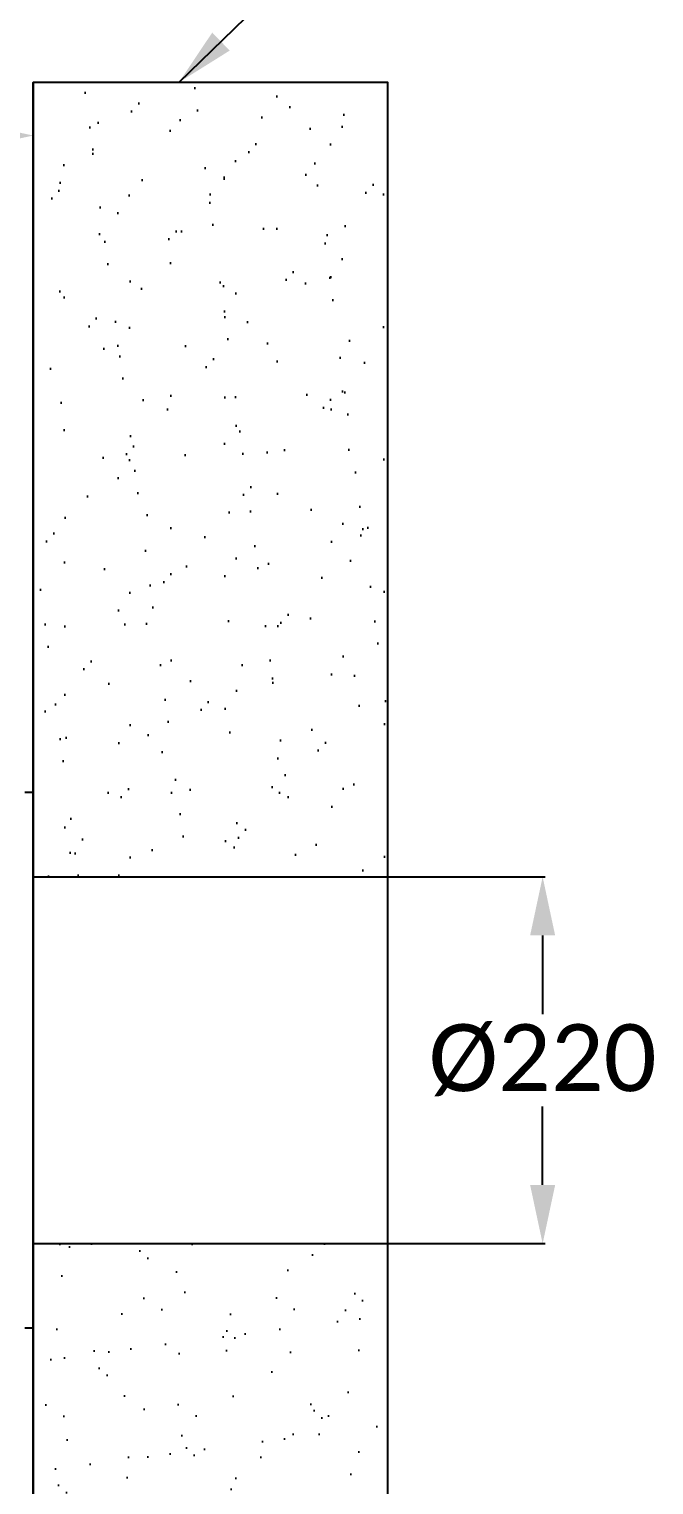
# Model space of a CAD drawing. Header units: millimetres. Extents: x 6781 to 13993, y -7973 to 4183.
# Drawn here: x 12012 to 12385, y -5189 to -4320 of the extents above; entities that cross this region are included whole.
import ezdxf

# ---------------------------------------------------------------- set-up
doc = ezdxf.new("R2010")
doc.units = ezdxf.units.MM
doc.header["$LTSCALE"] = 307.34
doc.header["$PDMODE"] = 3
doc.header["$PDSIZE"] = 8
doc.layers.get('0').update_dxf_attribs({"linetype": 'CONTINUOUS'})
doc.layers.get('Defpoints').update_dxf_attribs({"linetype": 'CONTINUOUS'})
doc.styles.get("Standard").update_dxf_attribs({"font": 'calibri.ttf'})
doc.dimstyles.new('DIMSTYLE_2', dxfattribs={"dimtxt": 35, "dimasz": 35, "dimexe": 1.5, "dimexo": 1, "dimgap": 0.875, "dimtad": 1, "dimdec": 0, "dimdsep": 46, "dimtxsty": 'Standard', "dimblk": '_FILLED', "dimblk1": '_FILLED', "dimblk2": '_FILLED', "dimcen": 0.09, "dimazin": 2, "dimtp": 0.01, "dimtm": 0.01, "dimtfac": 1, "dimtdec": 0, "dimtofl": 0, "dimtmove": 0, "dimatfit": 3, "dimldrblk": '_FILLED', "dimfxl": 1, "dimtolj": 1, "dimarcsym": 0})
doc.dimstyles.get("Standard").update_dxf_attribs({"dimtxt": 35, "dimasz": 35, "dimexe": 1.5, "dimexo": 1, "dimtad": 1, "dimdsep": 46, "dimtxsty": 'Standard', "dimblk": '_FILLED', "dimblk1": '_FILLED', "dimblk2": '_FILLED', "dimcen": 0.09, "dimazin": 2, "dimtol": 1, "dimtp": 0.01, "dimtm": 0.01, "dimtfac": 1, "dimtofl": 0, "dimtmove": 0, "dimatfit": 3, "dimldrblk": '_FILLED', "dimfxl": 1, "dimtolj": 1, "dimarcsym": 0})

# ---------------------------------------------------------------- blocks, each defined once
blk = doc.blocks.new('_FILLED')
at = {"color": 0, "linetype": 'ByBlock'}
blk.add_solid([(0, 0), (-1, 0.214), (-1, -0.214)], dxfattribs=at)
blk = doc.blocks.new('*D1023')
at = {"color": 0, "linetype": 'Continuous', "lineweight": -2}
for p, q in [((12014.27, -4351.39), (12014.27, -4384.66)), ((11355.22, -4685.18), (11355.22, -4381.66)), ((11390.22, -4383.16), (11979.27, -4383.16))]:
    blk.add_line(p, q, dxfattribs=at)
at = {"layer": 'Defpoints', "color": 0}
for p in [(12014.27, -4350.39), (12014.27, -4383.16), (11355.22, -4686.18)]:
    blk.add_point(p, dxfattribs=at)
at = {"color": 0, "linetype": 'ByBlock', "lineweight": -2, "xscale": 35, "yscale": 35, "zscale": 35, "rotation": 180}
blk.add_blockref('_FILLED', (11355.22, -4383.16), dxfattribs=at)
at = {"color": 0, "linetype": 'ByBlock', "lineweight": -2, "xscale": 35, "yscale": 35, "zscale": 35}
blk.add_blockref('_FILLED', (12014.27, -4383.16), dxfattribs=at)
at = {"color": 0, "insert": (11643.96, -4335.62), "char_height": 35, "attachment_point": 2, "line_spacing_factor": 0.9}
blk.add_mtext('\\A1;\\A1;BVNO-660', dxfattribs=at)
blk = doc.blocks.new('*D1052')
at = {"color": 0, "lineweight": -2}
for p, q in [((12202.67, -4825.96), (12320.09, -4825.96)), ((12318.59, -4860.96), (12318.59, -4907.88)), ((12318.59, -5009.96), (12318.59, -4963.04)), ((12202.67, -5044.96), (12320.09, -5044.96))]:
    blk.add_line(p, q, dxfattribs=at)
at = {"layer": 'Defpoints', "color": 0}
for p in [(12201.67, -4825.96), (12201.67, -5044.96), (12318.59, -5044.96)]:
    blk.add_point(p, dxfattribs=at)
at = {"color": 0, "linetype": 'ByBlock', "lineweight": -2, "xscale": 35, "yscale": 35, "zscale": 35}
for p, rotation in [((12318.59, -4825.96), 90), ((12318.59, -5044.96), 270)]:
    blk.add_blockref('_FILLED', p, dxfattribs=dict(at, rotation=rotation))
at = {"color": 0, "insert": (12318.59, -4935.46), "char_height": 40, "attachment_point": 5}
blk.add_mtext('\\A1;\\A1;%%c220', dxfattribs=at)

msp = doc.modelspace()

# ---------------------------------------------------------------- hatches: boundary and pattern name
at = {"linetype": 'ByBlock', "lineweight": 30}
h = msp.add_hatch(dxfattribs=at)
h.set_pattern_fill('AR-SAND', color=256, angle=90)
h.set_pattern_definition([(127.5, (12778.396, -11924.496), (-48.94132, -1.60003), [0, -38.608, 0, -43.18, 0, -41.275]), (97.5, (12778.396, -11924.496), (-71.6825, 44.95233), [0, -20.828, 0, -34.798, 0, -13.335]), (57.5, (12778.396, -11955.74), (-0.14372, 79.09924), [0, -12.7, 0, -45.72, 0, -59.69]), (47.5, (12778.396, -11955.74), (-22.29293, 76.35565), [0, -6.35, 0, -29.972, 0, -34.29])])
h.paths.add_polyline_path([(12226.05946, -4351.39485), (12226.05946, -4441.17144), (12226.05946, -4825.95679), (12014.27299, -4825.95679), (12014.27299, -4351.39485)])
at = {"linetype": 'Continuous'}
h = msp.add_hatch(dxfattribs=at)
h.set_pattern_fill('AR-SAND', color=0)
h.set_pattern_definition([(37.5, (7992.88, -8012.52), (-1.60003, 48.94132), [0, -38.608, 0, -43.18, 0, -41.275]), (7.5, (7992.88, -8012.52), (44.9523, 71.6825), [0, -20.828, 0, -34.798, 0, -13.335]), (327.5, (7961.636, -8012.52), (79.09924, 0.14372), [0, -12.7, 0, -45.72, 0, -59.69]), (317.5, (7961.636, -8012.52), (76.35565, 22.2929), [0, -6.35, 0, -29.972, 0, -34.29])])
h.paths.add_polyline_path([(12226.05946, -5044.95679), (12014.27299, -5044.95679), (12014.27299, -6750.39485), (12226.05946, -6750.39485)])

# ---------------------------------------------------------------- linework, layer by layer
at = {"color": 0, "linetype": 'Continuous'}
for p, q in [((12014.27299, -6750.39485), (12014.27299, -4351.39485)), ((12014.27299, -4775.45679), (12009.27299, -4775.45679)), ((12014.27299, -5095.45679), (12009.27299, -5095.45679))]:
    msp.add_line(p, q, dxfattribs=at)
for p, q in [((12191.43837, -4351.39485), (12014.27299, -4351.39485)), ((12014.27299, -4825.95679), (12226.05946, -4825.95679)), ((12014.27299, -5044.95679), (12226.05946, -5044.95679))]:
    msp.add_line(p, q)
msp.add_lwpolyline([(12226.05946, -6750.39485), (12226.05946, -4351.39485), (12014.27299, -4351.39485), (12014.27299, -6750.39485)], dxfattribs=at)

# ---------------------------------------------------------------- dimensions: what is measured, and where the dimension line sits
dim = msp.add_linear_dim(base=(12014.27299, -4383.16424), p1=(11355.22169, -4686.17933), p2=(12014.27299, -4350.39485), text='\\A1;BVNO-660', dimstyle='DIMSTYLE_2', override={"dimtxsty": 'Standard'}, dxfattribs=at)
dim.commit()
dim.dimension.update_dxf_attribs({"geometry": '*D1023', "text_midpoint": (11643.96493, -4383.16424), "dimtype": 160})
dim = msp.add_linear_dim(base=(12318.58858, -5044.95679), p1=(12201.66755, -4825.95679), p2=(12201.66755, -5044.95679), angle=90, text='\\A1;%%c220', dimstyle='Standard', override={"dimtxt": 40, "dimtad": 0, "dimtih": 1, "dimtoh": 1, "dimdec": 4, "dimzin": 0, "dimtxsty": 'Standard', "dimcen": 54, "dimadec": 0, "dimazin": 0, "dimtdec": 4, "dimtzin": 0})
dim.commit()
dim.dimension.update_dxf_attribs({"geometry": '*D1052', "text_midpoint": (12318.58858, -4935.45679)})

# ---------------------------------------------------------------- leaders
msp.add_leader([(12101.28689, -4351.39485), (12208.04797, -4247.86352), (12268.04797, -4247.86352)], dimstyle='Standard', override={"dimtad": 0}, dxfattribs=at)

doc.saveas('drawing.dxf')
